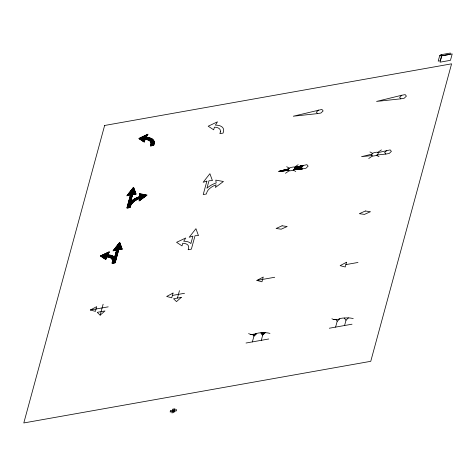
<?xml version="1.0" encoding="UTF-8"?>
<svg xmlns="http://www.w3.org/2000/svg" width="476" height="476" viewBox="0 0 476 476"><rect width="100%" height="100%" fill="white"/><g stroke="black" fill="none" stroke-linecap="round" stroke-linejoin="round"><path stroke-width="0.71" d="M112.473 261.467L111.979 263.395L115.138 262.829L118.798 249.4L122.243 249.281L119.708 242.355L112.961 250.929L116.685 249.775L114.656 257.254L114.073 256.689A15.053 7.729 -21 0 0 107.499 254.91L109.539 251.655L100.347 255.993L105.791 259.569L106.511 256.927A11.68 5.998 -21 0 1 112.473 261.467L115.15 262.794M100.15 315.154L104.97 310.953L97.241 312.327L100.15 315.154L103.119 304.224M150.511 145.983L150.981 144.198A11.751 6.033 -21 0 0 145.013 139.48L144.287 142.145L138.802 138.546L148.072 134.155L146.007 137.451A15.143 7.777 -21 0 1 154.147 143.734L153.694 145.424L150.523 145.953M188.204 249.727L188.698 247.8A11.68 5.998 -21 0 0 182.736 243.266L182.022 245.902L176.572 242.326L185.765 237.994L183.724 241.243A15.053 7.729 -21 0 1 190.299 243.022L190.882 243.587L192.917 236.108L189.192 237.262L195.934 228.688L198.468 235.614L195.023 235.733L191.364 249.168L188.21 249.727M177.435 298.083L179.452 290.663M252.328 341.905L254.035 335.967M261.312 340.31L262.764 334.967M335.598 327.113L337.21 321.181M344.582 325.519L346.034 320.175M288.289 169.515L288.73 168.784A3.255 1.672 -21 0 1 289.646 168.046A3.659 1.88 -21 0 1 290.842 167.457L293.502 166.987A3.659 1.88 -21 0 1 294.483 167.183A3.255 1.672 -21 0 1 295.072 167.659L294.698 169.034A3.255 1.672 -21 0 1 293.781 169.777A4.004 2.053 -21 0 1 292.472 170.42L289.926 170.836A3.659 1.88 -21 0 1 288.938 170.634A3.255 1.672 -21 0 1 288.355 170.164L288.289 169.515L287.599 169.182M318.551 110.027L316.373 112.116L317.575 113.609L320.955 113.008L323.133 110.92L321.931 109.426L293.305 116.215L317.575 113.609M303.539 165.273L301.362 167.368L302.563 168.855L305.943 168.254L308.121 166.166L306.919 164.672L294.852 167.403M401.821 95.23L399.644 97.324L400.846 98.818L404.225 98.217L406.403 96.122L405.201 94.629L401.821 95.23L376.575 101.424L400.846 98.818M386.81 150.481L384.632 152.57L385.834 154.063L389.213 153.462L391.391 151.368L390.189 149.88L378.123 152.612M256.54 333.557L253.976 336.02L252.643 334.36M265.138 332.688L262.716 335.015L260.943 332.813M339.81 318.759L337.246 321.229L335.913 319.569M348.408 317.891L345.987 320.217L344.213 318.016M285.463 173.294L289.241 170.735M294.483 167.183L298.166 164.69M368.733 158.502L372.512 155.944M377.754 152.391A3.255 1.672 -21 0 1 378.337 152.861L377.962 154.242A3.255 1.672 -21 0 1 377.052 154.98A4.004 2.053 -21 0 1 375.737 155.622L373.19 156.039A3.659 1.88 -21 0 1 372.208 155.842A3.255 1.672 -21 0 1 371.625 155.366L372 153.992A3.255 1.672 -21 0 1 372.91 153.248A3.659 1.88 -21 0 1 374.112 152.665L376.772 152.189A3.659 1.88 -21 0 1 377.754 152.391L381.431 149.898M90.333 310.019L96.711 306.633L95.426 311.369L90.333 310.019L108.183 306.847M256.873 280.429L263.246 277.044L261.961 281.78L256.873 280.429L274.717 277.258M288.646 168.926L278.293 171.467L288.515 170.366M371.911 154.129L361.564 156.669L371.786 155.569M172.395 295.441L184.51 293.287M345.873 264.614L357.988 262.466M252.696 334.426L253.738 334.241M255.279 333.968L256.308 333.783M261.05 332.938L262.097 332.754M252.81 334.568L256.1 333.979M261.163 333.081L263.264 332.712M252.923 334.711L255.892 334.182M261.276 333.224L264.335 332.682M253.036 334.848L255.689 334.378M261.389 333.367L265.203 332.688M253.149 334.991L255.481 334.574M261.502 333.509L264.912 332.902M253.262 335.134L255.273 334.777M261.621 333.646L264.704 333.099M253.375 335.277L255.071 334.973M261.735 333.789L264.501 333.301M253.494 335.413L254.862 335.175M261.848 333.932L264.293 333.498M253.607 335.556L254.654 335.372M261.961 334.075L264.085 333.694M253.72 335.699L254.452 335.568M262.074 334.217L263.882 333.896M253.833 335.842L254.243 335.77M262.187 334.354L263.674 334.092M262.3 334.497L263.466 334.289M262.419 334.64L263.264 334.491M262.532 334.783L263.055 334.688M246.032 343.023L268.761 338.989M329.303 328.232L352.032 324.192M172.556 410.348L174.597 409.985M172.187 411.704L174.228 411.341M376.998 155.009L385.834 154.063M293.728 169.807L302.563 168.855M369.959 151.939L372.72 153.379M376.439 155.319L379.033 156.669M302.813 165.452L303.164 165.636M302.635 165.493L303.069 165.725M302.456 165.541L302.98 165.815M302.278 165.583L302.885 165.904M302.093 165.63L302.795 165.993M301.915 165.672L302.7 166.082M301.736 165.713L302.611 166.172M301.558 165.761L302.516 166.261M301.379 165.803L302.421 166.344M301.201 165.844L302.331 166.433M301.022 165.892L302.236 166.523M300.844 165.934L302.147 166.612M300.665 165.981L302.052 166.701M300.487 166.023L301.962 166.79M300.308 166.065L301.867 166.88M300.13 166.112L301.778 166.969M299.945 166.154L301.683 167.058M299.767 166.195L301.588 167.147M299.588 166.243L301.498 167.237M299.41 166.285L301.403 167.326M299.231 166.332L301.469 167.498M299.053 166.374L301.659 167.73M298.874 166.416L301.849 167.969M298.696 166.463L302.04 168.206M298.517 166.505L302.23 168.445M298.339 166.546L302.421 168.683M298.16 166.594L302.51 168.861M297.982 166.636L302.296 168.885M297.803 166.683L302.076 168.909M297.619 166.725L301.855 168.932M297.44 166.767L301.635 168.956M297.262 166.814L301.421 168.98M297.084 166.856L301.201 169.004M296.905 166.897L300.981 169.028M296.726 166.945L300.767 169.051M296.548 166.987L300.546 169.075M296.37 167.034L300.326 169.099M296.191 167.076L300.112 169.123M296.012 167.118L299.892 169.147M295.834 167.165L299.672 169.17M295.655 167.207L299.458 169.188M295.471 167.249L299.237 169.212M295.293 167.296L299.017 169.236M295.114 167.338L298.803 169.26M294.936 167.385L298.583 169.283M295.055 167.582L298.363 169.307M295.108 167.748L298.149 169.331M295.12 167.891L297.928 169.355M295.138 168.034L297.708 169.379M295.15 168.183L297.494 169.402M295.15 168.32L297.274 169.426M295.09 168.421L297.054 169.45M295.025 168.528L296.84 169.474M294.965 168.629L296.619 169.498M294.9 168.736L296.399 169.521M294.84 168.843L296.185 169.545M294.775 168.944L295.965 169.563M294.709 169.045L295.745 169.587M294.62 169.141L295.531 169.611M294.531 169.23L295.31 169.635M294.43 169.313L295.09 169.658M294.335 169.402L294.876 169.682M294.227 169.486L294.656 169.706M294.12 169.563L294.436 169.73M286.689 166.731L289.45 168.171M293.174 170.11L295.769 171.467M288.135 169.051L288.444 169.212M287.956 169.093L288.385 169.319M287.778 169.141L288.319 169.42M287.421 169.224L288.277 169.67M287.242 169.272L288.289 169.819M287.064 169.313L288.307 169.962M286.885 169.355L288.319 170.11M286.707 169.402L288.408 170.289M286.522 169.444L288.331 170.384M286.344 169.492L288.111 170.408M286.165 169.533L287.891 170.432M285.987 169.575L287.677 170.456M285.808 169.623L287.456 170.479M285.63 169.664L287.236 170.503M285.451 169.712L287.022 170.527M285.273 169.754L286.802 170.551M285.094 169.795L286.582 170.575M284.916 169.843L286.368 170.598M284.737 169.884L286.147 170.622M284.559 169.926L285.927 170.646M284.374 169.974L285.713 170.67M284.196 170.015L285.493 170.694M284.017 170.063L285.273 170.717M283.839 170.105L285.059 170.735M283.66 170.146L284.838 170.759M283.482 170.194L284.618 170.783M283.303 170.235L284.404 170.807M283.125 170.277L284.184 170.83M282.946 170.325L283.964 170.854M282.768 170.366L283.75 170.878M282.589 170.414L283.529 170.902M282.411 170.456L283.309 170.926M282.232 170.497L283.095 170.949M282.048 170.545L282.875 170.973M281.869 170.586L282.655 170.997M281.691 170.628L282.435 171.021M281.512 170.676L282.22 171.045M281.334 170.717L282 171.068M281.155 170.765L281.78 171.092M280.977 170.807L281.566 171.11M280.798 170.848L281.346 171.134M280.62 170.896L281.126 171.158M280.441 170.938L280.911 171.181M280.263 170.979L280.691 171.205M280.084 171.027L280.471 171.229M279.9 171.068L280.257 171.253M279.721 171.116L280.037 171.277M147.435 134.458L147.774 134.637M147.019 134.654L147.578 134.946M146.608 134.851L147.381 135.255M146.191 135.047L147.185 135.565M145.781 135.244L146.995 135.874M145.364 135.44L146.798 136.19M150.47 138.099L152.534 139.176M144.954 135.636L146.602 136.499M148.893 137.689L153.421 140.051M144.537 135.833L146.412 136.808M147.804 137.534L153.808 140.67M144.121 136.029L146.215 137.118M146.894 137.475L154.04 141.199M143.71 136.225L154.182 141.687M143.294 136.416L154.248 142.128M142.883 136.612L154.266 142.55M142.467 136.808L154.26 142.961M142.056 137.005L147.37 139.777M150.154 141.229L154.212 143.347M141.64 137.201L146.162 139.557M150.636 141.89L154.147 143.728M141.229 137.397L145.257 139.498M150.892 142.437L154.057 144.091M140.813 137.594L144.942 139.748M150.981 142.895L153.956 144.448M140.402 137.79L144.841 140.105M151.035 143.335L153.861 144.811M139.986 137.986L144.746 140.468M151.011 143.734L153.76 145.174M139.575 138.183L144.644 140.831M150.987 144.133L153.516 145.454M139.159 138.379L144.549 141.188M150.91 144.508L152.927 145.555M139.248 138.837L144.448 141.55M150.815 144.871L152.338 145.662M142.306 140.842L144.353 141.907M150.719 145.228L151.743 145.763M150.618 145.591L151.154 145.87M133.316 187.58L133.768 187.812M133.09 187.871L133.952 188.323M132.858 188.163L134.137 188.829M145.537 194.779L146.685 195.374M132.625 188.454L134.327 189.341M144.341 194.565L146.358 195.618M132.399 188.746L134.512 189.847M143.139 194.351L146.031 195.856M132.167 189.037L134.696 190.358M141.943 194.137L145.704 196.1M131.941 189.329L134.886 190.864M140.741 193.922L145.382 196.338M131.709 189.621L135.071 191.376M139.545 193.708L145.055 196.582M131.477 189.912L135.255 191.882M139.51 194.101L144.728 196.826M131.251 190.204L135.44 192.393M139.569 194.547L144.401 197.064M131.019 190.501L135.63 192.899M139.635 194.993L144.079 197.308M130.793 190.793L135.815 193.411M139.694 195.434L143.752 197.552M130.561 191.084L135.999 193.916M139.754 195.88L143.425 197.79M130.329 191.376L135.749 194.202M139.819 196.32L143.097 198.034M130.103 191.667L135.011 194.226M139.599 196.618L142.776 198.278M129.871 191.959L134.268 194.25M139.129 196.784L142.449 198.516M129.645 192.25L133.53 194.279M138.665 196.957L142.122 198.76M129.412 192.542L132.792 194.303M138.224 197.135L141.794 199.004M129.18 192.834L132.572 194.601M137.784 197.32L141.473 199.242M128.954 193.125L132.477 194.964M137.344 197.498L139.355 198.551M139.688 198.724L141.146 199.486M128.722 193.417L132.376 195.321M136.927 197.695L138.903 198.724M139.593 199.087L140.819 199.73M128.496 193.708L130.43 194.72M130.525 194.767L132.28 195.684M136.517 197.891L138.468 198.909M139.492 199.444L140.497 199.968M128.264 194L129.936 194.874M130.424 195.13L132.179 196.047M136.1 198.087L138.04 199.099M139.397 199.807L140.17 200.212M128.032 194.291L129.436 195.023M130.329 195.487L132.084 196.404M135.696 198.29L137.618 199.289M139.295 200.17L139.843 200.45M127.806 194.583L128.942 195.178M130.228 195.85L131.983 196.766M135.309 198.498L137.213 199.492M139.2 200.527L139.516 200.694M127.574 194.874L128.449 195.333M130.132 196.207L131.882 197.124M134.922 198.712L136.82 199.7M127.348 195.172L127.955 195.487M130.031 196.57L131.787 197.486M134.547 198.926L136.434 199.908M127.116 195.463L127.455 195.642M129.936 196.933L131.685 197.843M134.178 199.146L136.053 200.122M129.835 197.29L131.59 198.206M133.81 199.367L135.696 200.348M129.74 197.653L131.489 198.563M133.464 199.593L135.333 200.569M129.639 198.016L131.394 198.926M133.113 199.825L134.976 200.795M129.543 198.373L131.293 199.289M132.768 200.057L134.643 201.033M129.442 198.736L131.192 199.646M132.441 200.301L134.315 201.277M129.347 199.093L131.096 200.009M132.12 200.539L133.988 201.515M129.252 199.456L130.995 200.366M131.792 200.783L133.685 201.77M129.151 199.819L130.9 200.729M131.495 201.039L133.387 202.026M129.055 200.176L130.799 201.086M131.192 201.294L133.096 202.282M128.954 200.539L130.704 201.449M130.894 201.55L132.798 202.544M128.859 200.896L132.542 202.818M128.758 201.259L132.286 203.097M128.663 201.622L132.025 203.377M128.562 201.979L131.792 203.663M128.466 202.342L131.578 203.966M128.365 202.699L131.364 204.263M128.27 203.062L131.15 204.567M128.169 203.425L130.989 204.888M128.074 203.782L130.823 205.215M127.973 204.144L130.662 205.543M127.877 204.501L130.537 205.894M127.782 204.864L130.43 206.245M127.681 205.227L130.323 206.602M127.586 205.584L130.228 206.965M127.485 205.947L130.126 207.328M127.389 206.304L129.841 207.584M127.288 206.667L129.252 207.691M127.193 207.03L128.663 207.798M127.092 207.387L128.074 207.899M126.997 207.75L127.491 208.006M119.381 242.772L119.97 243.075M119.155 243.063L120.154 243.587M118.923 243.355L120.345 244.093M118.691 243.647L120.529 244.605M118.464 243.938L120.714 245.11M118.232 244.23L120.904 245.622M118.006 244.521L121.088 246.128M117.774 244.813L121.273 246.639M117.542 245.104L121.457 247.145M117.316 245.396L121.648 247.657M117.084 245.687L121.832 248.163M116.858 245.979L122.017 248.674M116.626 246.27L122.207 249.18M116.4 246.562L121.642 249.299M116.168 246.854L120.904 249.329M115.936 247.151L120.166 249.353M115.71 247.443L119.422 249.376M115.478 247.734L118.78 249.454M115.251 248.026L118.685 249.817M115.019 248.317L118.584 250.174M114.787 248.609L118.488 250.537M114.561 248.9L116.406 249.864M116.632 249.983L118.387 250.9M114.329 249.192L115.912 250.019M116.537 250.34L118.292 251.257M114.103 249.483L115.418 250.168M116.436 250.703L118.191 251.62M113.871 249.775L114.918 250.322M116.34 251.06L118.096 251.977M113.639 250.067L114.424 250.477M116.239 251.423L117.994 252.34M113.413 250.358L113.931 250.632M116.144 251.786L117.899 252.702M116.043 252.143L117.798 253.059M115.948 252.506L117.703 253.422M115.846 252.863L117.602 253.779M115.751 253.226L117.507 254.142M115.65 253.589L117.405 254.499M115.555 253.946L117.31 254.862M115.454 254.309L117.209 255.225M115.359 254.666L117.114 255.582M115.263 255.029L117.013 255.945M108.736 252.036L109.159 252.262M115.162 255.392L116.917 256.302M108.32 252.232L108.968 252.572M115.067 255.749L116.816 256.665M107.903 252.429L108.772 252.881M114.966 256.112L116.721 257.028M107.493 252.625L108.576 253.19M114.871 256.475L116.62 257.385M107.076 252.821L108.379 253.5M114.77 256.832L116.525 257.748M106.66 253.018L108.189 253.809M111.027 255.291L114.496 257.099M114.674 257.195L116.424 258.105M106.249 253.208L107.992 254.119M109.789 255.059L116.328 258.468M105.833 253.405L107.796 254.428M108.802 254.957L116.227 258.831M105.416 253.601L107.6 254.743M107.951 254.922L116.132 259.188M105.006 253.797L116.031 259.551M104.589 253.994L115.936 259.908M104.173 254.19L115.835 260.271M103.762 254.386L109.682 257.474M111.098 258.212L115.739 260.634M103.346 254.577L108.141 257.082M111.908 259.045L115.638 260.991M102.929 254.773L107.13 256.963M112.235 259.628L115.543 261.354M102.519 254.969L106.481 257.04M112.413 260.134L115.442 261.711M102.102 255.166L106.38 257.397M112.479 260.574L115.347 262.074M101.686 255.362L106.285 257.76M112.503 261.003L115.246 262.431M101.275 255.558L106.184 258.117M100.858 255.755L106.088 258.48M112.401 261.77L114.615 262.925M100.442 255.945L105.993 258.843M112.312 262.139L114.026 263.032M102.679 257.528L105.892 259.2M112.217 262.502L113.437 263.133M112.122 262.859L112.848 263.24M269.963 333.378A32.433 16.654 -21 0 0 266.691 332.795A16.255 8.348 -21 0 0 264.103 332.688A81.497 41.852 -21 0 0 259.408 332.902A5.617 2.886 -21 0 0 258.111 333.093A6.015 3.088 -21 0 0 256.481 333.581A5.629 2.892 -21 0 1 254.844 334.069A5.474 2.808 -21 0 1 254.142 334.188A32.433 16.66 -21 0 1 252.464 334.378A5.676 2.916 -21 0 1 250.507 334.295A9.562 4.909 -21 0 1 248.645 333.521M252.464 334.378A5.676 2.916 -21 0 1 250.507 334.289M353.234 318.581A32.433 16.654 -21 0 0 349.955 318.004A16.255 8.348 -21 0 0 347.373 317.891A81.497 41.852 -21 0 0 342.678 318.111A5.617 2.886 -21 0 0 341.381 318.295A6.015 3.088 -21 0 0 339.745 318.783A5.629 2.892 -21 0 1 338.115 319.271A5.468 2.808 -21 0 1 337.407 319.396A32.439 16.66 -21 0 1 335.735 319.586A5.676 2.916 -21 0 1 333.771 319.497A9.562 4.909 -21 0 1 331.915 318.73M335.735 319.586A5.676 2.916 -21 0 1 333.777 319.497M220.376 131.87L219.906 133.655L223.083 133.096L223.536 131.406A15.143 7.777 -21 0 0 215.396 125.123L217.467 121.826L208.196 126.217L213.682 129.817L214.402 127.151A11.751 6.033 -21 0 1 220.376 131.87M104.631 125.474L23.8 422.956L370.75 361.314L451.587 63.826L104.631 125.474M130.543 194.684L126.896 208.113L130.067 207.548L130.62 205.62A11.68 5.998 -21 0 1 139.783 198.385L139.063 201.033L147.108 195.059L139.45 193.69L139.849 196.529A15.053 7.729 -21 0 0 130.608 201.788L132.655 194.309L136.1 194.19L133.566 187.264L126.818 195.838L130.543 194.684M173.038 293.073L171.753 297.803L166.665 296.459L173.038 293.073M206.876 181.124L203.228 194.553L206.4 193.982L206.953 192.054A11.68 5.998 -21 0 1 216.11 184.825L215.39 187.473L223.44 181.493L215.783 180.13L216.175 182.968A15.053 7.729 -21 0 0 206.935 188.228L208.982 180.749L212.427 180.624L209.892 173.704L203.151 182.272L206.876 181.124M170.45 410.8L170.128 411.996L176.334 410.895L176.661 409.693L170.45 410.8M172.877 409.152L171.86 412.9L173.907 412.537L174.924 408.789L172.877 409.152M346.516 262.252L345.231 266.982L340.138 265.638L346.516 262.252M439.723 55.543L438.206 61.124L440.288 60.749L441.805 55.174L439.723 55.543M440.937 54.722L440.592 55.995L450.022 54.318L450.373 53.044L440.937 54.722M441.793 55.793L440.062 62.172L450.469 60.321L452.2 53.943L441.793 55.793M181.296 297.393L176.483 301.594L173.573 298.767L181.296 297.393M282.095 225.797L276.086 228.48L281.173 229.194L287.189 226.511L282.095 225.797M365.366 210.999L359.356 213.688L364.443 214.402L370.459 211.713L365.366 210.999"/></g></svg>
